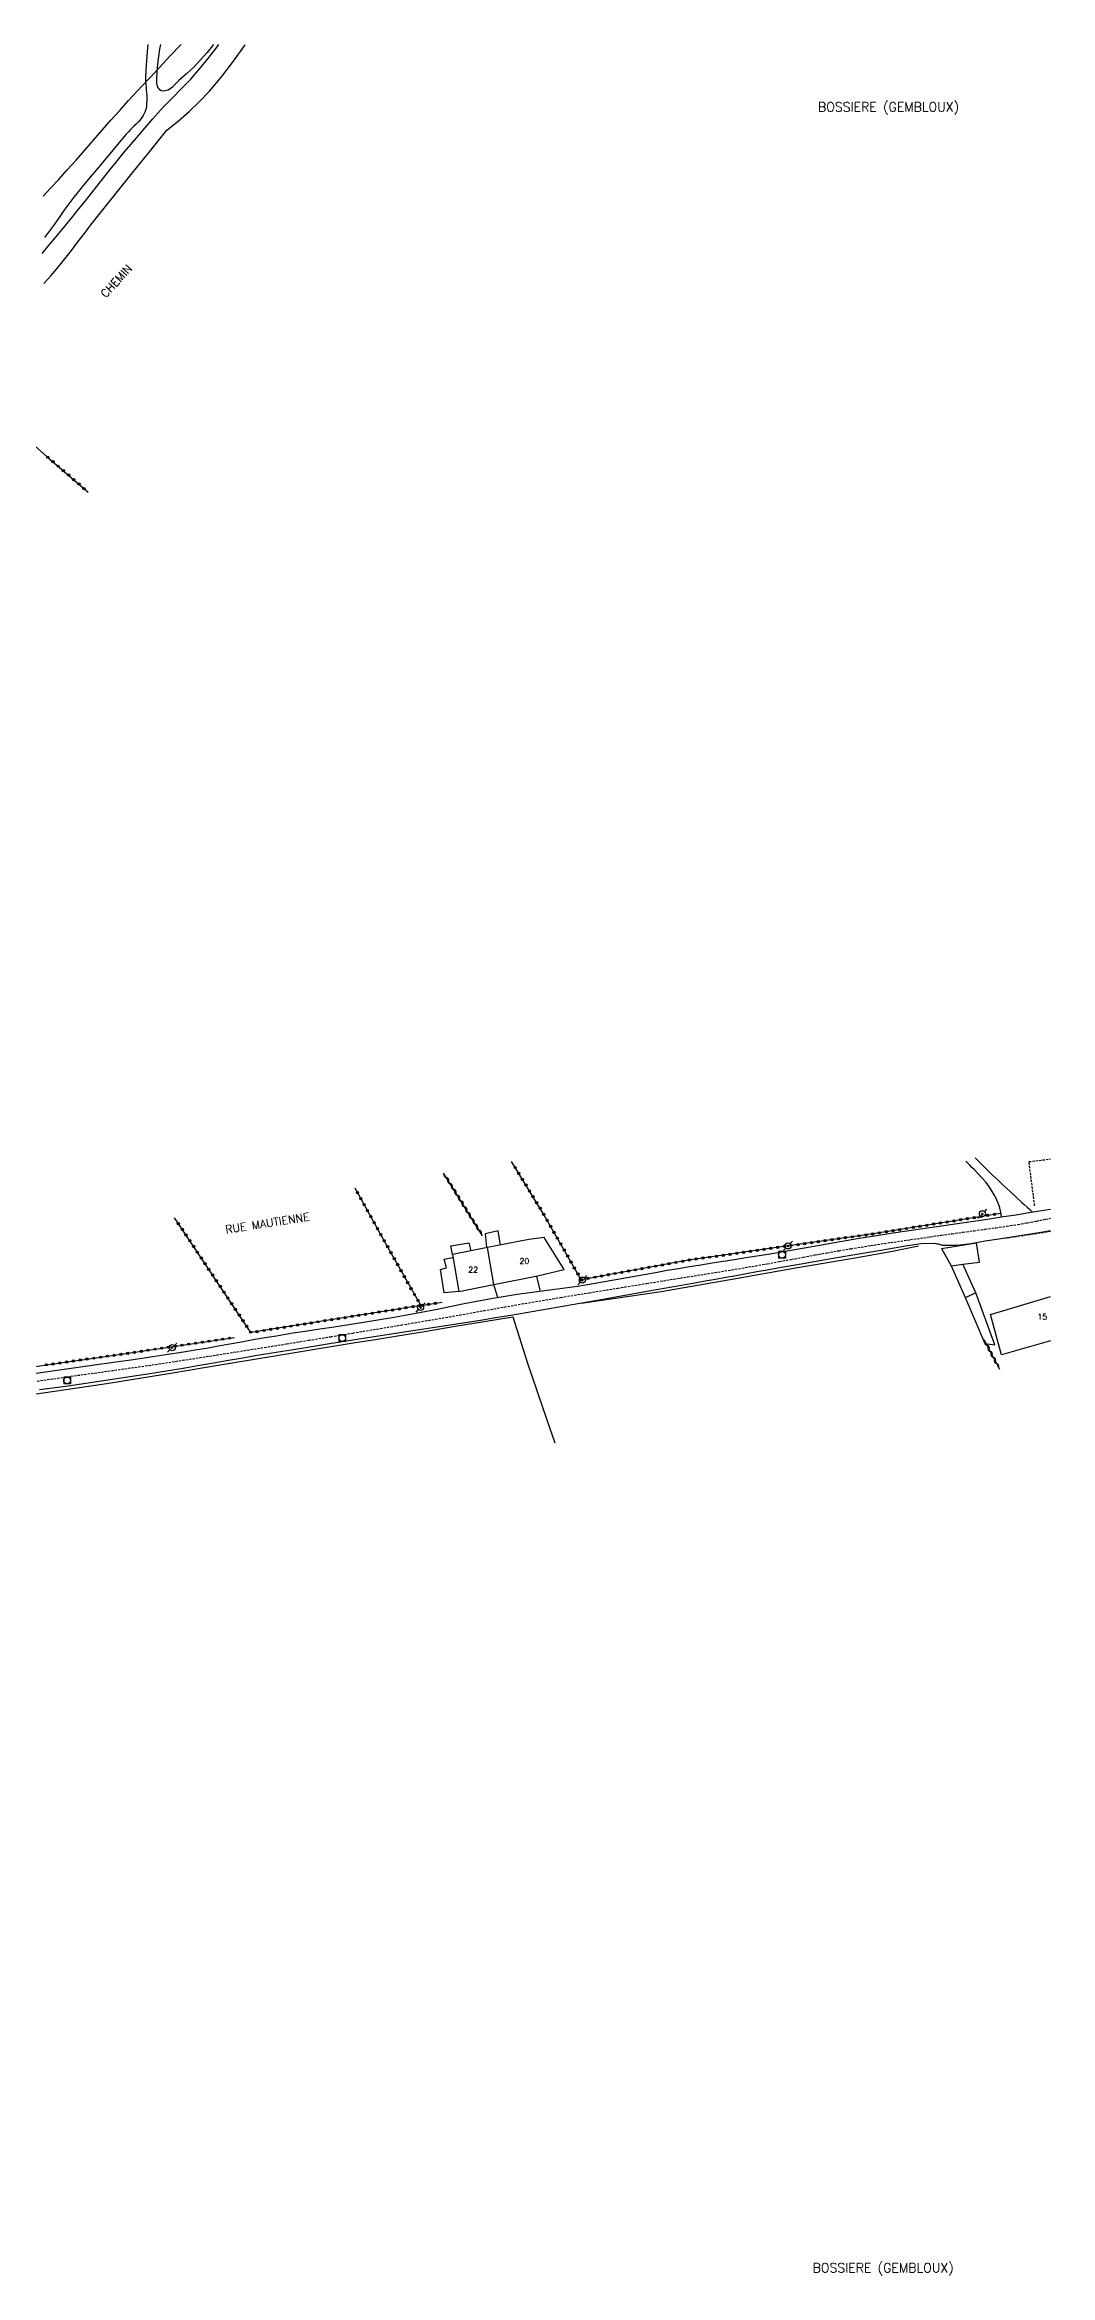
# Model space of a CAD drawing. Header units: millimetres. Extents: x 172000 to 173000, y 134000 to 135000.
# Drawn here: x 172780 to 173000, y 134512.2 to 135000 of the extents above; entities that cross this region are included whole.
import ezdxf
from ezdxf.enums import TextEntityAlignment as Align

# ---------------------------------------------------------------- set-up
doc = ezdxf.new("R2010")
doc.units = ezdxf.units.MM
doc.linetypes.add('DASHED', pattern=[0.75, 0.5, -0.25])
doc.layers.get('0').update_dxf_attribs({"linetype": 'CONTINUOUS'})
for name, color, linetype in [('W0001', 6, 'DASHED'), ('W0008', 7, 'CONTINUOUS'), ('W0017', 7, 'CONTINUOUS'), ('W0071', 7, 'CONTINUOUS'), ('W0101', 7, 'CONTINUOUS'), ('W0104', 1, 'CONTINUOUS'), ('W0112', 1, 'DASHED'), ('W0211', 2, 'CONTINUOUS'), ('W0310', 3, 'CONTINUOUS'), ('W0323', 7, 'CONTINUOUS'), ('W0330', 7, 'CONTINUOUS'), ('W0420', 7, 'CONTINUOUS'), ('W0473', 7, 'CONTINUOUS'), ('W0980', 7, 'CONTINUOUS'), ('W0989', 7, 'CONTINUOUS'), ('W0991', 7, 'CONTINUOUS'), ('W1102', 7, 'CONTINUOUS')]:
    doc.layers.add(name, color=color, linetype=linetype)
doc.styles.get("Standard").update_dxf_attribs({"font": 'romans.shx', "width": 0.85})

# ---------------------------------------------------------------- blocks, each defined once
blk = doc.blocks.new('T473')
for p, q in [((-0.166667, 0.166667), (0.166667, -0.166667)), ((-0.166667, -0.166667), (0.166667, 0.166667)), ((0.500001, 0.500001), (1.000002, 1.000002)), ((-1.000002, -1.000002), (-0.500001, -0.500001))]:
    blk.add_line(p, q)
blk.add_ellipse((0, 0), major_axis=(0.471405, 0.471405), ratio=1, start_param=5.4977871438, end_param=11.780972451)
blk = doc.blocks.new('T420')
for p, q in [((0.75, 0.75), (-0.75, 0.75)), ((-0.75, 0.75), (-0.75, -0.75)), ((0.75, 0.75), (0.75, -0.75)), ((0.75, -0.75), (-0.75, -0.75))]:
    blk.add_line(p, q)
blk.add_ellipse((0, 0), major_axis=(-0.53, 0.53), ratio=1, start_param=3.926991, end_param=10.210176)
blk = doc.blocks.new('t323o')
at = {"color": 0, "linetype": 'Continuous'}
for radius in [0.25, 0.15]:
    blk.add_circle((0, 0), radius, dxfattribs=at)
blk = doc.blocks.new('t310o')
at = {"color": 0, "linetype": 'Continuous'}
for centre, start, end in [((-0.5, 0.38), 216.8699, 323.1304), ((0.5, -0.37), 36.8699, 143.1303)]:
    blk.add_arc(centre, 0.625, start, end, dxfattribs=at)

msp = doc.modelspace()

# ---------------------------------------------------------------- linework, layer by layer
at = {"layer": 'W0001'}
msp.add_lwpolyline([(172777.63, 134707.63), (172782.05, 134708.27), (172786.47, 134708.9), (172790.91, 134709.51), (172795.34, 134710.12), (172799.77, 134710.75), (172804.2, 134711.39), (172810.17, 134712.29), (172816.14, 134713.21), (172822.1, 134714.16), (172828.07, 134715.1), (172832.91, 134715.88), (172837.75, 134716.66), (172842.59, 134717.45), (172847.43, 134718.25), (172852.7, 134719.12), (172857.98, 134720), (172863.25, 134720.9), (172868.52, 134721.8), (172870.78, 134722.19), (172873.04, 134722.59), (172875.3, 134723), (172877.56, 134723.4), (172879.82, 134723.81), (172882.08, 134724.21), (172884.34, 134724.61), (172886.61, 134724.99), (172892.87, 134726.04), (172899.13, 134727.06), (172905.4, 134728.07), (172911.67, 134729.09), (172914.64, 134729.57), (172917.62, 134730.05), (172920.6, 134730.52), (172923.57, 134730.99), (172926.55, 134731.47), (172929.53, 134731.95), (172932.5, 134732.44), (172935.47, 134732.95), (172938.09, 134733.4), (172940.7, 134733.87), (172943.32, 134734.35), (172945.93, 134734.84), (172948.54, 134735.32), (172951.16, 134735.8), (172953.77, 134736.26), (172956.39, 134736.7), (172960.71, 134737.39), (172965.04, 134738.04), (172969.37, 134738.67), (172973.7, 134739.3), (172976.1, 134739.64), (172978.5, 134739.97), (172980.89, 134740.3), (172983.29, 134740.62), (172985.69, 134740.94), (172988.09, 134741.28), (172990.48, 134741.63), (172992.87, 134742.01), (172994.92, 134742.36), (172996.96, 134742.74), (172998.99, 134743.14), (173000, 134743.34)], dxfattribs=at)
at = {"layer": 'W0008'}
for points in [[(173000, 134745.24), (172998.08, 134744.94), (172995.3, 134744.5), (172992.52, 134744.06), (172989.74, 134743.63), (172986.22, 134743.1), (172982.7, 134742.59), (172979.17, 134742.08), (172975.64, 134741.57), (172972.12, 134741.06), (172968.59, 134740.54), (172965.07, 134740.01), (172961.55, 134739.45), (172958.64, 134738.98), (172955.72, 134738.48), (172952.81, 134737.98), (172949.91, 134737.47), (172947, 134736.95), (172944.09, 134736.44), (172941.18, 134735.94), (172938.27, 134735.45), (172935.81, 134735.05), (172933.36, 134734.66), (172930.91, 134734.27), (172928.45, 134733.89), (172926, 134733.51), (172923.54, 134733.12), (172921.09, 134732.73), (172918.64, 134732.32), (172916.15, 134731.89), (172913.66, 134731.45), (172911.17, 134730.99), (172908.69, 134730.53), (172906.2, 134730.07), (172903.72, 134729.63), (172901.22, 134729.2), (172898.73, 134728.79), (172896.54, 134728.45), (172894.35, 134728.15), (172892.16, 134727.85), (172889.96, 134727.57), (172887.77, 134727.29), (172885.57, 134726.99), (172883.38, 134726.67), (172881.2, 134726.33), (172878.04, 134725.79), (172874.9, 134725.21), (172871.76, 134724.61), (172868.62, 134723.98), (172865.49, 134723.36), (172862.35, 134722.74), (172859.21, 134722.15), (172856.07, 134721.58), (172852.9, 134721.05), (172849.73, 134720.54), (172846.56, 134720.05), (172843.38, 134719.57), (172840.21, 134719.09), (172837.04, 134718.61), (172833.87, 134718.12), (172830.7, 134717.6), (172828.16, 134717.17), (172825.61, 134716.73), (172823.08, 134716.27), (172820.54, 134715.81), (172818, 134715.35), (172815.46, 134714.9), (172812.92, 134714.47), (172810.38, 134714.05), (172806.55, 134713.45), (172802.73, 134712.88), (172798.9, 134712.33), (172795.07, 134711.78), (172789.43, 134710.98), (172783.79, 134710.2), (172778.15, 134709.43)], [(172778.91, 134705.88), (172785.18, 134706.74), (172791.45, 134707.65), (172797.71, 134708.58), (172803.97, 134709.56), (172807.13, 134710.07), (172810.3, 134710.59), (172813.46, 134711.13), (172816.62, 134711.68), (172819.78, 134712.23), (172822.94, 134712.78), (172826.1, 134713.32), (172829.26, 134713.84), (172835.78, 134714.9), (172842.3, 134715.94), (172848.82, 134716.96), (172855.35, 134717.99), (172858.68, 134718.51), (172862.01, 134719.03), (172865.34, 134719.54), (172868.68, 134720.05), (172872.01, 134720.57), (172875.34, 134721.09), (172878.67, 134721.62), (172882, 134722.17), (172892.07, 134723.88), (172902.13, 134725.65), (172912.19, 134727.45), (172922.24, 134729.24), (172924.5, 134729.64), (172926.76, 134730.05), (172929.01, 134730.46), (172931.27, 134730.86), (172933.53, 134731.27), (172935.78, 134731.68), (172938.04, 134732.08), (172940.3, 134732.48), (172945.94, 134733.48), (172951.58, 134734.48), (172957.23, 134735.45), (172962.89, 134736.34), (172965.81, 134736.85), (172968.76, 134737.4), (172971.74, 134737.81), (172974.75, 134737.87), (172974.98, 134737.84), (172975.21, 134737.79), (172975.43, 134737.73), (172975.65, 134737.66), (172975.87, 134737.58), (172976.1, 134737.52), (172976.33, 134737.47), (172976.56, 134737.44), (172979.64, 134737.48), (172982.7, 134737.86), (172985.72, 134738.39), (172988.72, 134738.87), (172991.02, 134739.2), (172993.32, 134739.55), (172995.62, 134739.92), (172997.91, 134740.31), (173000, 134740.66)]]:
    msp.add_lwpolyline(points, dxfattribs=at)
at = {"layer": 'W0017'}
for points in [[(172879.12, 134725.97), (172878.27, 134728.85)], [(172888.45, 134727.36), (172887.64, 134730.7)]]:
    msp.add_lwpolyline(points, dxfattribs=at)
at = {"layer": 'W0071'}
for points in [[(172779.45, 134954.32), (172781.16, 134956.33), (172782.85, 134958.36), (172784.52, 134960.39), (172786.2, 134962.43), (172787.57, 134964.13), (172788.93, 134965.83), (172790.28, 134967.54), (172791.63, 134969.25), (172792.98, 134970.96), (172794.34, 134972.66), (172795.71, 134974.36), (172797.09, 134976.04), (172799.28, 134978.64), (172801.48, 134981.23), (172803.71, 134983.79), (172805.98, 134986.31), (172806.82, 134987.21), (172807.67, 134988.09), (172808.54, 134988.96), (172809.41, 134989.82), (172810.27, 134990.69), (172811.13, 134991.57), (172811.98, 134992.46), (172812.8, 134993.37), (172814.42, 134995.28), (172815.99, 134997.24), (172817.53, 134999.22), (172818.11, 135000)], [(172802.61, 135000), (172802.46, 134998.39), (172802.29, 134996.43), (172802.16, 134994.47), (172802.11, 134992.5), (172802.12, 134991.9), (172802.15, 134991.31), (172802.2, 134990.71), (172802.26, 134990.12), (172802.31, 134989.52), (172802.35, 134988.93), (172802.37, 134988.33), (172802.36, 134987.73), (172802.33, 134987.1), (172802.28, 134986.47), (172802.18, 134985.83), (172801.97, 134985.22), (172801.58, 134984.5), (172801.12, 134983.83), (172800.6, 134983.2), (172800.04, 134982.61), (172799.47, 134982.06), (172798.9, 134981.5), (172798.34, 134980.94), (172797.81, 134980.34), (172794.93, 134976.93), (172792.06, 134973.52), (172789.21, 134970.09), (172786.42, 134966.61), (172785.31, 134965.17), (172784.24, 134963.7), (172783.19, 134962.23), (172782.15, 134960.74), (172781.09, 134959.27), (172780.01, 134957.8)], [(172816.93, 135000), (172816.48, 134999.4), (172815.59, 134998.29), (172814.14, 134996.66), (172812.63, 134995.09), (172811.05, 134993.58), (172809.4, 134992.15), (172808.73, 134991.48), (172807.99, 134990.69), (172807.04, 134990.02), (172805.92, 134989.79), (172805.53, 134989.89), (172805.21, 134990.13), (172804.97, 134990.42), (172804.79, 134990.73), (172804.62, 134991.15), (172804.57, 134991.6), (172804.56, 134992.04), (172804.57, 134992.47), (172804.62, 134994.11), (172804.76, 134995.74), (172804.98, 134997.37), (172805.24, 134998.98), (172805.41, 135000)], [(172989.34, 134743.57), (172989.25, 134744.27), (172989.12, 134744.96), (172988.94, 134745.65), (172988.72, 134746.32), (172988.3, 134747.32), (172987.83, 134748.29), (172987.29, 134749.23), (172986.7, 134750.14), (172985.92, 134751.17), (172985.07, 134752.13), (172984.18, 134753.06), (172983.3, 134753.99), (172982.85, 134754.46), (172982.4, 134754.93), (172981.94, 134755.39), (172981.47, 134755.84)], [(172983.56, 134756.59), (172984.8, 134755.34), (172986.05, 134754.1), (172987.3, 134752.87), (172988.57, 134751.65), (172989.84, 134750.44), (172991.12, 134749.25), (172992.41, 134748.06), (172993.71, 134746.87), (172994.3, 134746.33), (172994.9, 134745.79), (172995.5, 134745.25), (172996.1, 134744.71)]]:
    msp.add_lwpolyline(points, dxfattribs=at)
at = {"layer": 'W0101'}
for points in [[(172876.89, 134736.93), (172869.2, 134735.45), (172870.6, 134727.33)], [(172893.67, 134732.12), (172889.29, 134739.12), (172885.93, 134738.67), (172876.89, 134736.93)], [(172878.3, 134728.85), (172887.83, 134730.73), (172887.83, 134730.76), (172893.67, 134732.12)], [(172870.6, 134727.33), (172878.3, 134728.85)], [(172986.89, 134722.27), (173000, 134726.23)], [(173000, 134716.56), (172989.32, 134713.47), (172986.89, 134722.27)]]:
    msp.add_lwpolyline(points, dxfattribs=at)
at = {"layer": 'W0104'}
for points in [[(172869.2, 134735.45), (172868.9, 134737.33), (172872.83, 134738), (172873.21, 134736.22)], [(172879.71, 134737.47), (172879.25, 134740.58), (172876.36, 134739.97), (172876.7, 134737.02)], [(172976.21, 134736.77), (172983.87, 134737.98)], [(172976.21, 134736.77), (172978.3, 134732.92), (172981.41, 134725.89), (172985.68, 134715.94), (172987.82, 134715.67)], [(172987.82, 134715.67), (172983.7, 134727.02), (172980.82, 134733.31), (172980.85, 134733.31), (172984.5, 134733.72), (172983.87, 134737.98)], [(172867.39, 134727.06), (172866.6, 134732.12), (172867.9, 134732.5), (172867.4, 134734.44), (172869.32, 134734.79)], [(172978.3, 134732.92), (172980.85, 134733.31)], [(172870.6, 134727.33), (172867.39, 134727.06)], [(172983.7, 134727.02), (172981.39, 134725.93)]]:
    msp.add_lwpolyline(points, dxfattribs=at)
at = {"layer": 'W0112'}
for points in [[(172996.56, 134746.1), (172995.32, 134755.73), (173000, 134756.31)], [(173000, 134740.42), (172989.8, 134738.89)]]:
    msp.add_lwpolyline(points, dxfattribs=at)
at = {"layer": 'W0211'}
for points in [[(172779.72, 134966.88), (172781.39, 134968.66), (172783.04, 134970.45), (172784.98, 134972.6), (172786.9, 134974.76), (172788.81, 134976.93), (172790.71, 134979.11), (172792.62, 134981.28), (172794.53, 134983.46), (172796.45, 134985.62), (172798.39, 134987.76), (172801.38, 134991.01), (172804.39, 134994.23), (172807.42, 134997.44), (172809.87, 135000)], [(172806.76, 134981.31), (172809.24, 134983.28), (172811.62, 134985.37), (172813.91, 134987.56), (172816.1, 134989.85), (172818.8, 134993.04), (172821.32, 134996.37), (172823.75, 134999.77), (172823.91, 135000)], [(172779.88, 134947.76), (172781.45, 134949.51), (172782.96, 134951.31), (172784.43, 134953.14), (172785.87, 134954.99), (172787.3, 134956.86), (172788.72, 134958.73), (172790.15, 134960.58), (172791.6, 134962.43), (172795.39, 134967.15), (172799.17, 134971.87), (172802.97, 134976.59), (172806.76, 134981.31)], [(172776.71, 134704.76), (172782.18, 134705.53), (172787.65, 134706.34), (172794.47, 134707.37), (172801.28, 134708.45), (172808.09, 134709.55), (172814.89, 134710.68)]]:
    msp.add_lwpolyline(points, dxfattribs=at)
at = {"layer": 'W0310'}
for points in [[(172875.81, 134739.51), (172867.27, 134753.24)], [(172988.91, 134710.26), (172985.54, 134716.76)]]:
    msp.add_lwpolyline(points, dxfattribs=at)
at = {"layer": 'W0323'}
for points in [[(172767.21, 134921.69), (172780.68, 134909.81), (172789.55, 134902.14)], [(172989.11, 134744.42), (172961.23, 134739.94), (172938.07, 134736.65), (172920.8, 134734.17), (172897.37, 134729.92), (172889.08, 134744.41), (172882.16, 134755.73)], [(172847.85, 134750), (172854.52, 134738.01), (172862.27, 134724.28), (172866.96, 134725)], [(172862.27, 134724.28), (172825.12, 134718.35), (172808.46, 134743.43)], [(172628.93, 134682.67), (172653.72, 134689.76), (172678.6, 134696.79), (172697.31, 134700.36), (172716.85, 134703.67), (172742.91, 134706.33), (172764.46, 134709.07), (172791.78, 134712.89), (172821.55, 134717.29)]]:
    msp.add_lwpolyline(points, dxfattribs=at)
at = {"layer": 'W0330'}
for points in [[(172897.36, 134724.79), (172914.86, 134727.35), (172931.18, 134730.19), (172944.67, 134732.55), (172957.32, 134734.73), (172965.48, 134736.17), (172971.15, 134737.3)], [(172814.89, 134710.68), (172820.63, 134711.64), (172826.36, 134712.59), (172832.1, 134713.54), (172837.83, 134714.49), (172842.68, 134715.28), (172847.53, 134716.08), (172852.37, 134716.87), (172857.22, 134717.66), (172863.53, 134718.69), (172869.83, 134719.72), (172876.14, 134720.74), (172882.44, 134721.77)], [(172882.45, 134721.77), (172885.65, 134711.69), (172889.82, 134699.48), (172891.64, 134694.27)]]:
    msp.add_lwpolyline(points, dxfattribs=at)
at = {"layer": 'W1102'}
msp.add_lwpolyline([(172878.3, 134728.85), (172876.89, 134736.93)], dxfattribs=at)

# ---------------------------------------------------------------- block references
at = {"layer": 'W0310'}
for p, rotation in [((172867.89, 134752.25), 121.870298188154), ((172868.68, 134750.97), 121.870298188154), ((172869.48, 134749.7), 121.870298188154), ((172870.27, 134748.43), 121.870298188154), ((172871.06, 134747.15), 121.870298188154), ((172871.85, 134745.88), 121.870298188154), ((172872.64, 134744.6), 121.870298188154), ((172873.44, 134743.33), 121.870298188154), ((172874.23, 134742.06), 121.870298188154), ((172875.02, 134740.78), 121.870298188154), ((172986.15, 134715.59), 117.3916077957283), ((172986.84, 134714.25), 117.3916077957283), ((172987.53, 134712.92), 117.3916077957283), ((172988.22, 134711.59), 117.3916077957283)]:
    msp.add_blockref('t310o', p, dxfattribs=dict(at, rotation=rotation))
at = {"layer": 'W0323'}
for p, rotation in [((172780.71, 134909.78), 319.1517141162029), ((172781.85, 134908.8), 319.1517141162029), ((172782.98, 134907.82), 319.1517141162029), ((172784.12, 134906.84), 319.1517141162029), ((172785.25, 134905.86), 319.1517141162029), ((172786.38, 134904.88), 319.1517141162029), ((172787.52, 134903.9), 319.1517141162029), ((172788.65, 134902.92), 319.1517141162029), ((172882.94, 134754.45), 121.4370626577074), ((172883.72, 134753.17), 121.4370626577074), ((172884.5, 134751.89), 121.4370626577074), ((172885.28, 134750.61), 121.4370626577074), ((172848.45, 134748.92), 299.0954340710649), ((172849.18, 134747.61), 299.0954340710649), ((172849.91, 134746.3), 299.0954340710649), ((172886.07, 134749.33), 121.4370626577074), ((172886.85, 134748.05), 121.4370626577074), ((172887.63, 134746.77), 121.4370626577074), ((172809.29, 134742.18), 123.6011736963341), ((172810.12, 134740.93), 123.6011736963341), ((172850.64, 134744.99), 299.0954340710649), ((172851.37, 134743.68), 299.0954340710649), ((172852.1, 134742.37), 299.0954340710649), ((172852.83, 134741.06), 299.0954340710649), ((172888.41, 134745.49), 121.4370626577074), ((172889.19, 134744.21), 119.8079040314365), ((172889.94, 134742.9), 119.8079040314365), ((172890.68, 134741.6), 119.8079040314365), ((172967.05, 134740.88), 189.1190500393781), ((172968.53, 134741.11), 189.1190500393781), ((172970.01, 134741.35), 189.1190500393781), ((172971.49, 134741.59), 189.1190500393781), ((172972.97, 134741.83), 189.1190500393781), ((172974.45, 134742.07), 189.1190500393781), ((172975.93, 134742.3), 189.1190500393781), ((172977.42, 134742.54), 189.1190500393781), ((172978.9, 134742.78), 189.1190500393781), ((172980.38, 134743.02), 189.1190500393781), ((172981.86, 134743.25), 189.1190500393781), ((172983.34, 134743.49), 189.1190500393781), ((172984.82, 134743.73), 189.1190500393781), ((172986.3, 134743.97), 189.1190500393781), ((172987.78, 134744.21), 189.1190500393781), ((172810.95, 134739.68), 123.6011736963341), ((172811.78, 134738.43), 123.6011736963341), ((172812.61, 134737.18), 123.6011736963341), ((172813.44, 134735.93), 123.6011736963341), ((172853.56, 134739.75), 299.0954340710649), ((172854.28, 134738.44), 299.0954340710649), ((172855.02, 134737.13), 299.4424686808966), ((172855.76, 134735.82), 299.4424686808966), ((172891.43, 134740.3), 119.8079040314365), ((172892.17, 134739), 119.8079040314365), ((172892.92, 134737.7), 119.8079040314365), ((172893.66, 134736.4), 119.8079040314365), ((172932.91, 134735.91), 188.1681985644368), ((172934.39, 134736.12), 188.1681985644368), ((172935.88, 134736.33), 188.1681985644368), ((172937.36, 134736.55), 188.1681985644368), ((172938.85, 134736.76), 188.0982413548322), ((172940.33, 134736.97), 188.0982413548322), ((172941.82, 134737.18), 188.0982413548322), ((172943.3, 134737.39), 188.0982413548322), ((172944.79, 134737.6), 188.0982413548322), ((172946.27, 134737.81), 188.0982413548322), ((172947.76, 134738.03), 188.0982413548322), ((172949.24, 134738.24), 188.0982413548322), ((172950.73, 134738.45), 188.0982413548322), ((172952.21, 134738.66), 188.0982413548322), ((172953.7, 134738.87), 188.0982413548322), ((172955.18, 134739.08), 188.0982413548322), ((172956.67, 134739.29), 188.0982413548322), ((172958.15, 134739.51), 188.0982413548322), ((172959.64, 134739.72), 188.0982413548322), ((172961.12, 134739.93), 188.0982413548322), ((172962.61, 134740.16), 189.1190500393781), ((172964.09, 134740.4), 189.1190500393781), ((172965.57, 134740.64), 189.1190500393781), ((172814.27, 134734.68), 123.6011736963341), ((172815.1, 134733.43), 123.6011736963341), ((172815.93, 134732.18), 123.6011736963341), ((172816.76, 134730.94), 123.6011736963341), ((172856.49, 134734.52), 299.4424686808966), ((172857.23, 134733.21), 299.4424686808966), ((172857.97, 134731.9), 299.4424686808966), ((172894.41, 134735.09), 119.8079040314365), ((172895.16, 134733.79), 119.8079040314365), ((172895.9, 134732.49), 119.8079040314365), ((172896.65, 134731.19), 119.8079040314365), ((172903.32, 134731), 190.266967528497), ((172904.79, 134731.27), 190.266967528497), ((172906.27, 134731.54), 190.266967528497), ((172907.75, 134731.8), 190.266967528497), ((172909.22, 134732.07), 190.266967528497), ((172910.7, 134732.34), 190.266967528497), ((172912.17, 134732.61), 190.266967528497), ((172913.65, 134732.87), 190.266967528497), ((172915.13, 134733.14), 190.266967528497), ((172916.6, 134733.41), 190.266967528497), ((172918.08, 134733.68), 190.266967528497), ((172919.55, 134733.94), 190.266967528497), ((172921.03, 134734.2), 188.1681985644368), ((172922.52, 134734.41), 188.1681985644368), ((172924, 134734.63), 188.1681985644368), ((172925.49, 134734.84), 188.1681985644368), ((172926.97, 134735.05), 188.1681985644368), ((172928.45, 134735.27), 188.1681985644368), ((172929.94, 134735.48), 188.1681985644368), ((172931.42, 134735.69), 188.1681985644368), ((172817.59, 134729.69), 123.6011736963341), ((172818.43, 134728.44), 123.6011736963341), ((172819.26, 134727.19), 123.6011736963341), ((172858.71, 134730.6), 299.4424686808966), ((172859.44, 134729.29), 299.4424686808966), ((172860.18, 134727.98), 299.4424686808966), ((172860.92, 134726.68), 299.4424686808966), ((172897.41, 134729.93), 190.266967528497), ((172898.89, 134730.2), 190.266967528497), ((172900.37, 134730.47), 190.266967528497), ((172901.84, 134730.73), 190.266967528497), ((172820.09, 134725.94), 123.6011736963341), ((172820.92, 134724.69), 123.6011736963341), ((172821.75, 134723.44), 123.6011736963341), ((172822.58, 134722.19), 123.6011736963341), ((172842.79, 134721.17), 189.0621824994639), ((172844.28, 134721.41), 189.0621824994639), ((172845.76, 134721.64), 189.0621824994639), ((172847.24, 134721.88), 189.0621824994639), ((172848.72, 134722.12), 189.0621824994639), ((172850.2, 134722.35), 189.0621824994639), ((172851.68, 134722.59), 189.0621824994639), ((172853.16, 134722.83), 189.0621824994639), ((172854.65, 134723.06), 189.0621824994639), ((172856.13, 134723.3), 189.0621824994639), ((172857.61, 134723.53), 189.0621824994639), ((172859.09, 134723.77), 189.0621824994639), ((172860.57, 134724.01), 189.0621824994639), ((172861.66, 134725.37), 299.4424686808966), ((172862.05, 134724.24), 189.0621824994639), ((172862.51, 134724.32), 8.767284283151271), ((172864, 134724.54), 8.767284283151271), ((172865.48, 134724.77), 8.767284283151271), ((172816, 134716.47), 8.402001536185386), ((172817.49, 134716.69), 8.402001536185386), ((172818.97, 134716.91), 8.402001536185386), ((172820.46, 134717.13), 8.402001536185386), ((172823.41, 134720.94), 123.6011736963341), ((172824.24, 134719.69), 123.6011736963341), ((172825.07, 134718.44), 123.6011736963341), ((172826.5, 134718.57), 189.0621824994639), ((172827.98, 134718.81), 189.0621824994639), ((172829.46, 134719.04), 189.0621824994639), ((172830.94, 134719.28), 189.0621824994639), ((172832.43, 134719.52), 189.0621824994639), ((172833.91, 134719.75), 189.0621824994639), ((172835.39, 134719.99), 189.0621824994639), ((172836.87, 134720.23), 189.0621824994639), ((172838.35, 134720.46), 189.0621824994639), ((172839.83, 134720.7), 189.0621824994639), ((172841.31, 134720.94), 189.0621824994639), ((172781.86, 134711.51), 7.965044537994045), ((172783.35, 134711.72), 7.965044537994045), ((172784.84, 134711.92), 7.965044537994045), ((172786.32, 134712.13), 7.965044537994045), ((172787.81, 134712.34), 7.965044537994045), ((172789.29, 134712.55), 7.965044537994045), ((172790.78, 134712.75), 7.965044537994045), ((172792.26, 134712.97), 8.402001536185386), ((172793.75, 134713.19), 8.402001536185386), ((172795.23, 134713.4), 8.402001536185386), ((172796.71, 134713.62), 8.402001536185386), ((172798.2, 134713.84), 8.402001536185386), ((172799.68, 134714.06), 8.402001536185386), ((172801.17, 134714.28), 8.402001536185386), ((172802.65, 134714.5), 8.402001536185386), ((172804.13, 134714.72), 8.402001536185386), ((172805.62, 134714.94), 8.402001536185386), ((172807.1, 134715.16), 8.402001536185386), ((172808.59, 134715.38), 8.402001536185386), ((172810.07, 134715.6), 8.402001536185386), ((172811.55, 134715.82), 8.402001536185386), ((172813.04, 134716.03), 8.402001536185386), ((172814.52, 134716.25), 8.402001536185386), ((172780.38, 134711.3), 7.965044537994045)]:
    msp.add_blockref('t323o', p, dxfattribs=dict(at, rotation=rotation))
at = {"layer": 'W0420'}
for p in [(172941.29, 134735.35), (172845.11, 134717.14), (172784.94, 134707.88)]:
    msp.add_blockref('T420', p, dxfattribs=at)
at = {"layer": 'W0473'}
for p in [(172985.13, 134744.33), (172942.61, 134737.31), (172897.64, 134729.82), (172862.25, 134723.84), (172807.92, 134715.05)]:
    msp.add_blockref('T473', p, dxfattribs=at)

# ---------------------------------------------------------------- texts
at = {"layer": 'W0980'}
for p in [(172964.6, 134986.24), (172963.43, 134513.7)]:
    msp.add_text('BOSSIERE (GEMBLOUX)', height=2, dxfattribs=at).set_placement(p, align=Align.MIDDLE)
at = {"layer": 'W0989'}
for s, rotation, p in [('CHEMIN', 47.374, (172793.4, 134944.51)), ('RUE MAUTIENNE', 8.8686, (172819.69, 134740))]:
    msp.add_text(s, height=1.75, rotation=rotation, dxfattribs=at).set_placement(p)
at = {"layer": 'W0991'}
for s, p in [('22', (172873.75, 134732.13)), ('20', (172884.95, 134733.99)), ('15', (172998.22, 134721.82))]:
    msp.add_text(s, height=1.25, dxfattribs=at).set_placement(p, align=Align.MIDDLE_CENTER)

doc.saveas('drawing.dxf')
